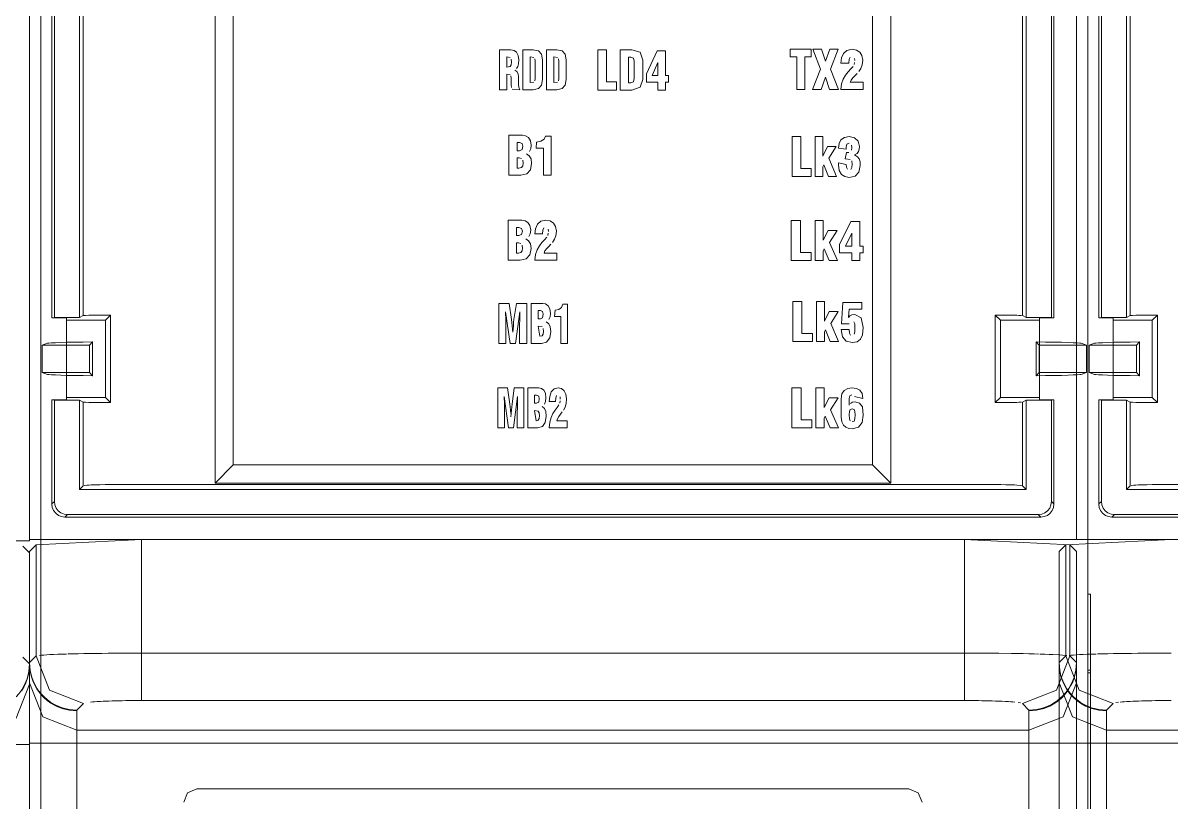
# Model space of a CAD drawing. Header units: millimetres. Extents: x -6000 to 26000, y -6000 to 26000.
# Drawn here: x 97.54 to 103.59, y -4330.16 to -4326.05 of the extents above; entities that cross this region are included whole.
import ezdxf

# ---------------------------------------------------------------- set-up
doc = ezdxf.new("R2010")
doc.units = ezdxf.units.MM
doc.header["$MEASUREMENT"] = 0
doc.layers.add('Чертеж и Рисунок_Ном._пера__7', color=7, linetype='Continuous', lineweight=15)

msp = doc.modelspace()

# ---------------------------------------------------------------- linework, layer by layer
at = {"layer": 'Чертеж и Рисунок_Ном._пера__7', "color": 7, "linetype": 'Continuous', "lineweight": 15}
for p, q in [((97.5715, -4322.1764), (97.5715, -4328.7722)), ((97.6318, -4328.7722), (97.6318, -4322.1764)), ((97.6318, -4328.7722), (97.6318, -4322.1767)), ((103.0938, -4328.7722), (103.0938, -4322.1764)), ((103.0938, -4322.1764), (103.0938, -4328.7722)), ((103.1541, -4322.1764), (103.1541, -4328.7722)), ((103.1541, -4328.7722), (103.1541, -4322.1764)), ((103.1541, -4328.7305), (103.1541, -4322.1767)), ((103.1541, -4328.7722), (103.1541, -4322.1767)), ((97.5716, -4328.7792), (97.5716, -4322.1834)), ((97.6897, -4323.0133), (97.6897, -4327.6039)), ((97.7031, -4323.016), (97.7031, -4327.6013)), ((97.8358, -4327.6013), (97.8358, -4323.016)), ((97.855, -4323.0256), (97.855, -4327.5917)), ((102.8103, -4327.5917), (102.8103, -4323.0256)), ((102.8295, -4327.6013), (102.8295, -4323.016)), ((102.9621, -4327.6013), (102.9621, -4323.016)), ((102.9755, -4323.0133), (102.9755, -4327.6039)), ((103.212, -4323.0133), (103.212, -4327.6039)), ((103.2254, -4323.016), (103.2254, -4327.6013)), ((103.358, -4327.6013), (103.358, -4323.016)), ((103.3772, -4323.0256), (103.3772, -4327.5917)), ((98.6469, -4324.4836), (98.6469, -4328.3784)), ((102.0184, -4328.3784), (102.0184, -4324.4836)), ((98.5505, -4328.4748), (98.5505, -4324.58)), ((102.1147, -4324.58), (102.1147, -4328.4748)), ((97.7031, -4327.6013), (97.6897, -4327.6039)), ((97.7662, -4327.6039), (97.6897, -4327.6039)), ((97.8358, -4327.6013), (97.7031, -4327.6013)), ((97.7662, -4327.6162), (97.7662, -4327.6039)), ((97.972, -4327.6162), (97.7662, -4327.6162)), ((97.7662, -4327.6162), (97.7662, -4328.0226)), ((97.855, -4327.5917), (97.8358, -4327.6013)), ((97.972, -4327.6162), (97.9998, -4327.5883)), ((97.972, -4327.6162), (97.972, -4328.0226)), ((97.9998, -4327.5883), (97.9998, -4328.0504)), ((102.6654, -4327.5883), (102.6933, -4327.6162)), ((102.6654, -4328.0504), (102.6654, -4327.5883)), ((102.6933, -4328.0226), (102.6933, -4327.6162)), ((102.6933, -4327.6162), (102.899, -4327.6162)), ((102.8295, -4327.6013), (102.8103, -4327.5917)), ((102.9621, -4327.6013), (102.8295, -4327.6013)), ((102.899, -4327.6039), (102.899, -4327.6162)), ((102.9755, -4327.6039), (102.899, -4327.6039)), ((102.899, -4328.0226), (102.899, -4327.6162)), ((102.9755, -4327.6039), (102.9621, -4327.6013)), ((103.2254, -4327.6013), (103.212, -4327.6039)), ((103.2885, -4327.6039), (103.212, -4327.6039)), ((103.358, -4327.6013), (103.2254, -4327.6013)), ((103.2885, -4327.6162), (103.2885, -4327.6039)), ((103.4942, -4327.6162), (103.2885, -4327.6162)), ((103.2885, -4327.6162), (103.2885, -4328.0226)), ((103.3772, -4327.5917), (103.358, -4327.6013)), ((103.4942, -4327.6162), (103.5221, -4327.5883)), ((103.4942, -4327.6162), (103.4942, -4328.0226)), ((103.5221, -4327.5883), (103.5221, -4328.0504)), ((97.6391, -4327.7467), (97.6669, -4327.7374)), ((97.6391, -4327.7467), (97.6391, -4327.8921)), ((97.8882, -4327.7467), (97.6391, -4327.7467)), ((97.8882, -4327.7467), (97.9049, -4327.73)), ((97.8882, -4327.7467), (97.8882, -4327.8921)), ((97.9049, -4327.73), (97.9049, -4327.9088)), ((102.881, -4327.73), (102.881, -4327.9088)), ((102.881, -4327.73), (102.8977, -4327.7467)), ((102.8977, -4327.7467), (102.8977, -4327.8921)), ((103.1468, -4327.7467), (102.8977, -4327.7467)), ((103.1468, -4327.7467), (103.119, -4327.7374)), ((103.1468, -4327.7467), (103.1468, -4327.8921)), ((103.1614, -4327.7467), (103.1892, -4327.7374)), ((103.1614, -4327.7467), (103.1614, -4327.8921)), ((103.4104, -4327.7467), (103.1614, -4327.7467)), ((103.4104, -4327.7467), (103.4272, -4327.73)), ((103.4104, -4327.7467), (103.4104, -4327.8921)), ((103.4272, -4327.73), (103.4272, -4327.9088)), ((97.6669, -4327.9013), (97.6391, -4327.8921)), ((97.6391, -4327.8921), (97.8882, -4327.8921)), ((97.8882, -4327.8921), (97.9049, -4327.9088)), ((102.881, -4327.9088), (102.8977, -4327.8921)), ((102.8977, -4327.8921), (103.1468, -4327.8921)), ((103.119, -4327.9013), (103.1468, -4327.8921)), ((103.1892, -4327.9013), (103.1614, -4327.8921)), ((103.1614, -4327.8921), (103.4104, -4327.8921)), ((103.4104, -4327.8921), (103.4272, -4327.9088)), ((97.6897, -4328.0348), (97.6897, -4328.5847)), ((97.7662, -4328.0348), (97.6897, -4328.0348)), ((97.7031, -4328.0375), (97.6897, -4328.0348)), ((97.8358, -4328.0375), (97.7031, -4328.0375)), ((97.7031, -4328.0375), (97.7031, -4328.5713)), ((97.972, -4328.0226), (97.7662, -4328.0226)), ((97.7662, -4328.0226), (97.7662, -4328.0348)), ((97.8358, -4328.0375), (97.855, -4328.0471)), ((97.8358, -4328.0375), (97.8358, -4328.5079)), ((97.855, -4328.0471), (97.855, -4328.4887)), ((97.9998, -4328.0504), (97.972, -4328.0226)), ((102.6654, -4328.0504), (102.6933, -4328.0226)), ((102.6933, -4328.0226), (102.899, -4328.0226)), ((102.8295, -4328.0375), (102.8103, -4328.0471)), ((102.8103, -4328.4887), (102.8103, -4328.0471)), ((102.9621, -4328.0375), (102.8295, -4328.0375)), ((102.8295, -4328.5079), (102.8295, -4328.0375)), ((102.899, -4328.0348), (102.899, -4328.0226)), ((102.9755, -4328.0348), (102.899, -4328.0348)), ((102.9755, -4328.0348), (102.9621, -4328.0375)), ((102.9621, -4328.5713), (102.9621, -4328.0375)), ((102.9755, -4328.0348), (102.9755, -4328.5847)), ((103.212, -4328.0348), (103.212, -4328.5847)), ((103.2885, -4328.0348), (103.212, -4328.0348)), ((103.2254, -4328.0375), (103.212, -4328.0348)), ((103.358, -4328.0375), (103.2254, -4328.0375)), ((103.2254, -4328.0375), (103.2254, -4328.5713)), ((103.4942, -4328.0226), (103.2885, -4328.0226)), ((103.2885, -4328.0226), (103.2885, -4328.0348)), ((103.358, -4328.0375), (103.3772, -4328.0471)), ((103.358, -4328.0375), (103.358, -4328.5079)), ((103.3772, -4328.0471), (103.3772, -4328.4887)), ((103.5221, -4328.0504), (103.4942, -4328.0226)), ((98.5505, -4328.4748), (98.6469, -4328.3784)), ((98.6469, -4328.3784), (102.0184, -4328.3784)), ((102.0184, -4328.3784), (102.1147, -4328.4748)), ((102.1147, -4328.4748), (98.5505, -4328.4748)), ((97.8358, -4328.5079), (97.855, -4328.4887)), ((97.8358, -4328.5079), (102.8295, -4328.5079)), ((102.6017, -4328.4817), (98.0635, -4328.4817)), ((102.8103, -4328.4887), (102.8295, -4328.5079)), ((103.358, -4328.5079), (103.3772, -4328.4887)), ((103.358, -4328.5079), (108.3517, -4328.5079)), ((108.124, -4328.4817), (103.5858, -4328.4817)), ((97.6897, -4328.5847), (97.7031, -4328.5713)), ((102.9755, -4328.5847), (102.9621, -4328.5713)), ((103.212, -4328.5847), (103.2254, -4328.5713)), ((97.759, -4328.654), (97.7724, -4328.6406)), ((102.9062, -4328.654), (97.759, -4328.654)), ((97.7724, -4328.6406), (102.8928, -4328.6406)), ((102.9062, -4328.654), (102.8928, -4328.6406)), ((103.2813, -4328.654), (103.2947, -4328.6406)), ((108.4285, -4328.654), (103.2813, -4328.654)), ((103.2947, -4328.6406), (108.4151, -4328.6406)), ((97.5715, -4328.7722), (103.0938, -4328.7722)), ((97.6318, -4328.7722), (97.6669, -4328.7722)), ((97.6318, -4330.5587), (97.6318, -4328.7722)), ((98.2225, -4328.7722), (97.6669, -4328.7722)), ((102.5031, -4328.7722), (98.1622, -4328.7722)), ((98.1622, -4328.7722), (98.1622, -4329.3711)), ((102.4427, -4328.7722), (98.2225, -4328.7722)), ((98.2225, -4328.7722), (98.2254, -4328.7722)), ((98.2254, -4328.7722), (102.2569, -4328.7722)), ((102.4427, -4328.7722), (102.6038, -4328.7722)), ((102.5031, -4329.3711), (102.5031, -4328.7722)), ((102.6038, -4328.7722), (103.1161, -4328.7722)), ((103.0938, -4328.7722), (108.616, -4328.7722)), ((103.1161, -4328.7722), (103.1541, -4328.7722)), ((103.1541, -4328.7722), (103.119, -4328.7722)), ((103.1541, -4328.7722), (103.1541, -4345.4705)), ((103.1541, -4328.7722), (103.1892, -4328.7722)), ((103.1541, -4330.5587), (103.1541, -4328.7722)), ((103.7448, -4328.7722), (103.1892, -4328.7722)), ((92.0494, -4328.7792), (97.5716, -4328.7792)), ((97.5716, -4328.8419), (97.5366, -4328.8068)), ((97.6065, -4328.7998), (97.5715, -4328.8349)), ((97.5715, -4328.8349), (97.5715, -4329.4214)), ((97.6065, -4328.7998), (97.6065, -4329.3863)), ((103.0374, -4328.7998), (103.0023, -4328.8349)), ((103.0023, -4328.8349), (103.0023, -4329.4214)), ((103.0374, -4328.7998), (103.0374, -4329.3863)), ((103.0938, -4328.8349), (103.0587, -4328.7998)), ((103.0587, -4329.3863), (103.0587, -4328.7998)), ((103.0938, -4328.8349), (103.0938, -4329.4214)), ((97.5716, -4328.8419), (97.5716, -4329.4284)), ((103.1541, -4329.0594), (103.168, -4329.0594)), ((103.168, -4329.4614), (103.168, -4329.0594)), ((98.1622, -4329.3711), (98.1622, -4329.6212)), ((102.5031, -4329.3711), (98.1622, -4329.3711)), ((102.5031, -4329.6212), (102.5031, -4329.3711)), ((97.5716, -4329.4284), (97.5366, -4329.3933)), ((97.6065, -4329.3863), (97.5715, -4329.4214)), ((97.5715, -4329.4214), (97.5715, -4329.4251)), ((97.5715, -4329.4251), (97.5715, -4329.5273)), ((97.5716, -4329.4321), (97.5716, -4329.4284)), ((97.5716, -4329.4321), (97.5716, -4329.5343)), ((103.0374, -4329.3863), (103.0023, -4329.4214)), ((103.0023, -4329.4214), (103.0023, -4329.4251)), ((103.0023, -4329.4251), (103.0023, -4329.5273)), ((103.0938, -4329.4214), (103.0587, -4329.3863)), ((103.0938, -4329.4251), (103.0938, -4329.4214)), ((103.0938, -4329.4251), (103.0938, -4329.5273)), ((103.1541, -4329.4614), (103.168, -4329.4614)), ((103.1541, -4329.4753), (103.168, -4329.4753)), ((103.168, -4329.4753), (103.168, -4329.4614)), ((103.168, -4329.4753), (103.168, -4332.2919)), ((97.5715, -4329.8468), (97.5715, -4329.5273)), ((97.5716, -4329.8538), (97.5716, -4329.5343)), ((103.0023, -4329.8468), (103.0023, -4329.5273)), ((103.0938, -4329.8468), (103.0938, -4329.5273)), ((102.5031, -4329.6212), (98.1622, -4329.6212)), ((97.8566, -4329.6364), (97.8215, -4329.6714)), ((97.8215, -4329.6714), (97.8219, -4329.6714)), ((97.8219, -4329.6758), (97.8219, -4329.6714)), ((97.8219, -4329.6758), (97.8219, -4329.7773)), ((102.8437, -4329.6714), (102.8087, -4329.6364)), ((102.8434, -4329.6714), (102.8437, -4329.6714)), ((102.8434, -4329.6714), (102.8434, -4329.6758)), ((102.8434, -4329.6758), (102.8434, -4329.7773)), ((103.2874, -4329.6364), (103.2523, -4329.6714)), ((103.2523, -4329.6714), (103.2527, -4329.6714)), ((103.2527, -4329.6758), (103.2527, -4329.6714)), ((103.2527, -4329.6758), (103.2527, -4329.7773)), ((97.8219, -4329.7773), (102.8434, -4329.7773)), ((97.8219, -4329.8468), (97.8219, -4329.7773)), ((102.8434, -4329.8468), (102.8434, -4329.7773)), ((103.2527, -4329.7773), (108.2742, -4329.7773)), ((103.2527, -4329.8468), (103.2527, -4329.7773)), ((97.3213, -4329.8538), (97.5716, -4329.8538)), ((97.5715, -4329.8468), (97.5715, -4330.2967)), ((97.8219, -4329.8468), (97.5715, -4329.8468)), ((97.5716, -4329.8538), (97.5716, -4330.3037)), ((102.8434, -4329.8468), (97.8219, -4329.8468)), ((97.8219, -4329.8468), (97.8219, -4330.2836)), ((102.8434, -4329.8468), (103.0938, -4329.8468)), ((102.8434, -4329.8468), (102.8434, -4330.2836)), ((103.0023, -4329.8468), (103.0023, -4330.2967)), ((103.2527, -4329.8468), (103.0023, -4329.8468)), ((103.0938, -4329.8468), (103.0938, -4330.2967)), ((108.2742, -4329.8468), (103.2527, -4329.8468)), ((103.2527, -4329.8468), (103.2527, -4330.2836)), ((102.2105, -4330.0868), (98.4548, -4330.0868))]:
    msp.add_line(p, q, dxfattribs=at)
at = {"layer": 'Чертеж и Рисунок_Ном._пера__7', "color": 7, "linetype": 'Continuous', "lineweight": 15, "flags": 128}
for points in [[(100.1279, -4326.193), (100.1111, -4326.1897), (100.0503, -4326.1897), (100.0503, -4326.4011), (100.089, -4326.4011), (100.089, -4326.3187)], [(100.089, -4326.2277), (100.107, -4326.2304)], [(100.1127, -4326.2695), (100.1071, -4326.2781), (100.089, -4326.2807), (100.089, -4326.2277)], [(100.1413, -4326.2031), (100.1279, -4326.193)], [(100.1501, -4326.2197), (100.1413, -4326.2031)], [(100.1533, -4326.243), (100.1501, -4326.2197)], [(100.2558, -4326.1953), (100.2282, -4326.1897), (100.1743, -4326.1897), (100.1743, -4326.4011)], [(100.213, -4326.2277), (100.2315, -4326.2298)], [(100.2316, -4326.361), (100.213, -4326.3631), (100.213, -4326.2277)], [(100.2719, -4326.2128), (100.2558, -4326.1953)], [(100.2719, -4326.376), (100.2771, -4326.3463), (100.2771, -4326.2433), (100.2719, -4326.2128)], [(100.381, -4326.1953), (100.3533, -4326.1897), (100.2995, -4326.1897), (100.2995, -4326.4011)], [(100.3381, -4326.2277), (100.3566, -4326.2298)], [(100.3567, -4326.361), (100.3381, -4326.3631), (100.3381, -4326.2277)], [(100.3971, -4326.2128), (100.381, -4326.1953)], [(100.397, -4326.376), (100.4022, -4326.3463), (100.4022, -4326.2433), (100.3971, -4326.2128)], [(100.6871, -4326.1904), (100.7495, -4326.1904), (100.7926, -4326.2031)], [(100.7925, -4326.3875), (100.7495, -4326.4018), (100.6871, -4326.4018), (100.6871, -4326.1904)], [(100.757, -4326.3588), (100.7614, -4326.3414), (100.7614, -4326.2502), (100.757, -4326.2332), (100.7428, -4326.2284), (100.7319, -4326.2284), (100.7319, -4326.3638)], [(100.7926, -4326.2031), (100.8062, -4326.244), (100.8062, -4326.347), (100.7925, -4326.3875)], [(101.8546, -4326.2319), (101.8512, -4326.2597), (101.8927, -4326.2597), (101.8945, -4326.2391), (101.9, -4326.2278)], [(101.8651, -4326.2087), (101.8546, -4326.2319)], [(101.8837, -4326.1929), (101.8651, -4326.2087)], [(101.9111, -4326.187), (101.8837, -4326.1929)], [(101.9333, -4326.1909), (101.9111, -4326.187)], [(101.9231, -4326.2349), (101.9244, -4326.2465)], [(101.9509, -4326.2022), (101.9333, -4326.1909)], [(101.9625, -4326.2203), (101.9509, -4326.2022)], [(101.9667, -4326.2447), (101.9625, -4326.2203)], [(100.1126, -4326.2389), (100.1147, -4326.2542), (100.1127, -4326.2695)], [(100.1412, -4326.2889), (100.148, -4326.2784)], [(100.148, -4326.2784), (100.152, -4326.2636)], [(100.152, -4326.2636), (100.1533, -4326.243)], [(100.2368, -4326.2368), (100.2384, -4326.2495), (100.2384, -4326.3407), (100.2368, -4326.3539)], [(100.3619, -4326.2368), (100.3636, -4326.2495), (100.3636, -4326.3407), (100.3619, -4326.3539)], [(101.9039, -4326.2902), (101.8901, -4326.3052)], [(101.9156, -4326.2771), (101.9039, -4326.2902)], [(101.9236, -4326.2563), (101.9208, -4326.2674)], [(101.9459, -4326.3042), (101.9565, -4326.2881)], [(101.9565, -4326.2881), (101.9639, -4326.269)], [(101.9639, -4326.269), (101.9667, -4326.2447)], [(100.089, -4326.3187), (100.1068, -4326.3209)], [(100.1116, -4326.3277), (100.1129, -4326.339), (100.1129, -4326.3737), (100.1137, -4326.388)], [(100.1526, -4326.3865), (100.1515, -4326.3746), (100.1515, -4326.3343), (100.1489, -4326.3157), (100.1418, -4326.3034), (100.1314, -4326.2966)], [(101.8512, -4326.3984), (101.9698, -4326.3984), (101.9698, -4326.3604), (101.9012, -4326.3604), (101.9056, -4326.3496)], [(101.8635, -4326.3438), (101.8546, -4326.3688)], [(101.8759, -4326.3228), (101.8635, -4326.3438)], [(101.8901, -4326.3052), (101.8759, -4326.3228)], [(101.9056, -4326.3496), (101.9147, -4326.3376)], [(101.9147, -4326.3376), (101.9261, -4326.3253)], [(101.9261, -4326.3253), (101.9374, -4326.3139)], [(100.1171, -4326.3976), (100.1585, -4326.4011), (100.1526, -4326.3865)], [(100.1743, -4326.4011), (100.2282, -4326.4011), (100.2558, -4326.3946)], [(100.2558, -4326.3946), (100.2719, -4326.376)], [(100.2995, -4326.4011), (100.3533, -4326.4011), (100.3809, -4326.3946)], [(100.3809, -4326.3946), (100.397, -4326.376)], [(100.7319, -4326.3638), (100.743, -4326.3638), (100.757, -4326.3588)], [(101.8546, -4326.3688), (101.8512, -4326.3984)], [(100.1887, -4326.6432), (100.1721, -4326.6403), (100.0995, -4326.6403), (100.0995, -4326.8517)], [(100.2036, -4326.6525), (100.1887, -4326.6432)], [(100.2145, -4326.669), (100.2036, -4326.6525)], [(100.2825, -4326.8517), (100.323, -4326.8517), (100.323, -4326.6447), (100.2941, -4326.6447), (100.2857, -4326.6616)], [(101.8698, -4326.6515), (101.8521, -4326.6651)], [(101.8957, -4326.6465), (101.8698, -4326.6515)], [(101.9239, -4326.6532), (101.8957, -4326.6465)], [(101.9428, -4326.6715), (101.9239, -4326.6532)], [(100.1434, -4326.6782), (100.1568, -4326.6782), (100.1706, -4326.6834)], [(100.1706, -4326.7162), (100.1568, -4326.7218), (100.1434, -4326.7218), (100.1434, -4326.6782)], [(100.1706, -4326.6834), (100.1747, -4326.698)], [(100.1747, -4326.698), (100.1706, -4326.7162)], [(100.2095, -4326.7255), (100.216, -4326.7121)], [(100.2186, -4326.6933), (100.2145, -4326.669)], [(100.216, -4326.7121), (100.2186, -4326.6933)], [(100.2857, -4326.6616), (100.269, -4326.6724), (100.2468, -4326.6762), (100.2439, -4326.7089), (100.2825, -4326.7089), (100.2825, -4326.8517)], [(101.842, -4326.6846), (101.8387, -4326.7077), (101.8792, -4326.7136)], [(101.8521, -4326.6651), (101.842, -4326.6846)], [(101.8792, -4326.7136), (101.8792, -4326.7024), (101.8834, -4326.6876)], [(101.8834, -4326.6876), (101.8949, -4326.6821)], [(101.9078, -4326.6935), (101.9092, -4326.7042), (101.9078, -4326.7185)], [(101.9496, -4326.6992), (101.9428, -4326.6715)], [(101.9447, -4326.7265), (101.9486, -4326.7136), (101.9496, -4326.6992)], [(100.1434, -4326.7598), (100.1547, -4326.7598), (100.1673, -4326.763)], [(100.1757, -4326.7872), (100.1738, -4326.8025), (100.167, -4326.8111), (100.1537, -4326.8137), (100.1434, -4326.8137), (100.1434, -4326.7598)], [(100.1739, -4326.7722), (100.1757, -4326.7872)], [(100.2078, -4326.7484), (100.1928, -4326.738)], [(100.2172, -4326.7647), (100.2078, -4326.7484)], [(100.2141, -4326.823), (100.2204, -4326.7892), (100.2172, -4326.7647)], [(101.8943, -4326.7311), (101.8813, -4326.7321), (101.8749, -4326.7654), (101.9002, -4326.7677)], [(101.9088, -4326.7761), (101.9113, -4326.7931)], [(101.923, -4326.7439), (101.9366, -4326.7369)], [(101.939, -4326.7535), (101.923, -4326.7439)], [(101.9366, -4326.7369), (101.9447, -4326.7265)], [(101.9483, -4326.7656), (101.939, -4326.7535)], [(101.9526, -4326.7808), (101.9483, -4326.7656)], [(100.195, -4326.8442), (100.2141, -4326.823)], [(101.8806, -4326.8089), (101.8792, -4326.794), (101.8387, -4326.786), (101.8387, -4326.7963), (101.843, -4326.826)], [(101.843, -4326.826), (101.8547, -4326.8465)], [(101.8857, -4326.82), (101.8806, -4326.8089)], [(101.9099, -4326.8113), (101.9049, -4326.8213)], [(101.9113, -4326.7931), (101.9099, -4326.8113)], [(101.9265, -4326.8559), (101.9465, -4326.8357)], [(101.9465, -4326.8357), (101.9536, -4326.7999)], [(101.9536, -4326.7999), (101.9526, -4326.7808)], [(100.0995, -4326.8517), (100.1629, -4326.8517), (100.195, -4326.8442)], [(101.8547, -4326.8465), (101.8725, -4326.8585)], [(101.8725, -4326.8585), (101.8951, -4326.8623)], [(101.8951, -4326.8623), (101.9265, -4326.8559)], [(100.1855, -4327.0911), (100.1689, -4327.0881), (100.0963, -4327.0881), (100.0963, -4327.2995)], [(100.1402, -4327.1261), (100.1536, -4327.1261), (100.1674, -4327.1313)], [(100.1674, -4327.1641), (100.1536, -4327.1697), (100.1402, -4327.1697), (100.1402, -4327.1261)], [(100.1674, -4327.1313), (100.1715, -4327.1458)], [(100.2004, -4327.1004), (100.1855, -4327.0911)], [(100.2113, -4327.1168), (100.2004, -4327.1004)], [(100.2154, -4327.1411), (100.2113, -4327.1168)], [(100.2128, -4327.16), (100.2154, -4327.1411)], [(100.24, -4327.133), (100.2367, -4327.1609), (100.2777, -4327.1609), (100.2795, -4327.1402)], [(100.2505, -4327.1098), (100.24, -4327.133)], [(100.2688, -4327.094), (100.2505, -4327.1098)], [(100.2959, -4327.0881), (100.2688, -4327.094)], [(100.2795, -4327.1402), (100.2849, -4327.1289)], [(100.3179, -4327.092), (100.2959, -4327.0881)], [(100.3078, -4327.136), (100.309, -4327.1476)], [(100.3353, -4327.1033), (100.3179, -4327.092)], [(100.3467, -4327.1214), (100.3353, -4327.1033)], [(100.3509, -4327.1458), (100.3467, -4327.1214)], [(100.1715, -4327.1458), (100.1674, -4327.1641)], [(100.2046, -4327.1963), (100.1897, -4327.1859)], [(100.214, -4327.2126), (100.2046, -4327.1963)], [(100.2063, -4327.1734), (100.2128, -4327.16)], [(100.2888, -4327.1913), (100.2751, -4327.2064)], [(100.3004, -4327.1782), (100.2888, -4327.1913)], [(100.3083, -4327.1574), (100.3055, -4327.1685)], [(100.3304, -4327.2053), (100.3408, -4327.1892)], [(100.3408, -4327.1892), (100.3481, -4327.1701)], [(100.3481, -4327.1701), (100.3509, -4327.1458)], [(100.1402, -4327.2077), (100.1515, -4327.2077), (100.1641, -4327.2109)], [(100.1726, -4327.235), (100.1706, -4327.2504), (100.1638, -4327.2589), (100.1505, -4327.2615), (100.1402, -4327.2615), (100.1402, -4327.2077)], [(100.1707, -4327.2201), (100.1726, -4327.235)], [(100.2109, -4327.2708), (100.2173, -4327.2371), (100.214, -4327.2126)], [(100.2367, -4327.2995), (100.354, -4327.2995), (100.354, -4327.2615), (100.2862, -4327.2615), (100.2905, -4327.2507)], [(100.2488, -4327.2449), (100.24, -4327.2699)], [(100.2611, -4327.224), (100.2488, -4327.2449)], [(100.2751, -4327.2064), (100.2611, -4327.224)], [(100.2905, -4327.2507), (100.2995, -4327.2387)], [(100.2995, -4327.2387), (100.3108, -4327.2265)], [(100.3108, -4327.2265), (100.3219, -4327.215)], [(100.0963, -4327.2995), (100.1597, -4327.2995), (100.1918, -4327.2921)], [(100.1918, -4327.2921), (100.2109, -4327.2708)], [(100.24, -4327.2699), (100.2367, -4327.2995)], [(100.0475, -4327.5267), (100.0475, -4327.7381), (100.0849, -4327.7381), (100.0849, -4327.6636), (100.0848, -4327.6446)], [(100.1194, -4327.6628), (100.1181, -4327.6449), (100.1166, -4327.6274), (100.1148, -4327.6124), (100.1021, -4327.5267), (100.0475, -4327.5267)], [(100.1571, -4327.6513), (100.157, -4327.6639), (100.157, -4327.7381), (100.1944, -4327.7381), (100.1944, -4327.5267), (100.1398, -4327.5267), (100.1271, -4327.6124), (100.1254, -4327.6265)], [(100.2939, -4327.5297), (100.2796, -4327.5267), (100.2171, -4327.5267), (100.2171, -4327.7381)], [(100.2549, -4327.5647), (100.2665, -4327.5647), (100.2783, -4327.5699), (100.2819, -4327.5844)], [(100.2783, -4327.6026), (100.2665, -4327.6083), (100.2549, -4327.6083), (100.2549, -4327.5647)], [(100.3068, -4327.539), (100.2939, -4327.5297)], [(100.3162, -4327.5554), (100.3068, -4327.539)], [(100.3198, -4327.5797), (100.3162, -4327.5554)], [(100.3632, -4327.5589), (100.344, -4327.5627), (100.3415, -4327.5953), (100.3748, -4327.5953), (100.3748, -4327.7381)], [(100.3776, -4327.5481), (100.3632, -4327.5589)], [(100.3748, -4327.7381), (100.4098, -4327.7381), (100.4098, -4327.5312), (100.3848, -4327.5312), (100.3776, -4327.5481)], [(101.8951, -4327.5569), (101.9627, -4327.5569), (101.9627, -4327.5215), (101.8612, -4327.5215), (101.8557, -4327.6355), (101.8951, -4327.6355)], [(101.8994, -4327.5934), (101.8916, -4327.6016), (101.8951, -4327.5569)], [(97.855, -4327.5917), (97.8669, -4327.5906), (97.8851, -4327.5899), (97.8971, -4327.5896), (97.9108, -4327.5893), (97.9261, -4327.589), (97.9429, -4327.5888), (97.9702, -4327.5885), (97.9998, -4327.5883)], [(100.0834, -4327.5842), (100.0829, -4327.5718), (100.1073, -4327.7381), (100.1345, -4327.7381), (100.1588, -4327.5718), (100.1586, -4327.5833)], [(100.0839, -4327.6023), (100.0834, -4327.5842)], [(100.0848, -4327.6446), (100.0844, -4327.6232), (100.0839, -4327.6023)], [(100.1254, -4327.6265), (100.124, -4327.6443)], [(100.1577, -4327.6169), (100.1573, -4327.6349)], [(100.1581, -4327.599), (100.1577, -4327.6169)], [(100.1586, -4327.5833), (100.1581, -4327.599)], [(100.2819, -4327.5844), (100.2783, -4327.6026)], [(100.3186, -4327.6512), (100.3105, -4327.6349), (100.2975, -4327.6245)], [(100.3119, -4327.612), (100.3175, -4327.5986)], [(100.3175, -4327.5986), (100.3198, -4327.5797)], [(101.9101, -4327.5874), (101.8994, -4327.5934)], [(101.9255, -4327.5851), (101.9101, -4327.5874)], [(101.9194, -4327.6234), (101.9245, -4327.6347)], [(101.9586, -4327.6028), (101.9255, -4327.5851)], [(101.9661, -4327.6923), (101.9698, -4327.6549), (101.9586, -4327.6028)], [(102.6654, -4327.5883), (102.695, -4327.5885), (102.7224, -4327.5888), (102.7391, -4327.589), (102.7544, -4327.5893), (102.7681, -4327.5896), (102.7801, -4327.5899), (102.7902, -4327.5902), (102.8045, -4327.5909)], [(103.3772, -4327.5917), (103.3892, -4327.5906), (103.4074, -4327.5899), (103.4194, -4327.5896), (103.4331, -4327.5893), (103.4484, -4327.589), (103.4651, -4327.5888), (103.4925, -4327.5885), (103.5221, -4327.5883)], [(100.124, -4327.6443), (100.1225, -4327.6629), (100.1212, -4327.6793), (100.1194, -4327.6628)], [(100.1573, -4327.6349), (100.1571, -4327.6513)], [(100.2549, -4327.6463), (100.2755, -4327.6495)], [(100.2811, -4327.689), (100.2753, -4327.6976), (100.2638, -4327.7002), (100.2549, -4327.6463)], [(100.2828, -4327.6737), (100.2811, -4327.689)], [(100.2812, -4327.6587), (100.2828, -4327.6737)], [(100.3159, -4327.7094), (100.3214, -4327.6757), (100.3186, -4327.6512)], [(101.8969, -4327.6845), (101.8951, -4327.6649), (101.8535, -4327.6649), (101.8595, -4327.704)], [(101.9021, -4327.6947), (101.8969, -4327.6845)], [(101.9251, -4327.6771), (101.9225, -4327.6896)], [(101.9245, -4327.6347), (101.926, -4327.6567), (101.9251, -4327.6771)], [(100.2171, -4327.7381), (100.2717, -4327.7381), (100.2994, -4327.7307)], [(100.2994, -4327.7307), (100.3159, -4327.7094)], [(101.8595, -4327.704), (101.8787, -4327.726)], [(101.8787, -4327.726), (101.9122, -4327.7329)], [(101.9122, -4327.7329), (101.937, -4327.7292)], [(101.937, -4327.7292), (101.955, -4327.7163)], [(101.955, -4327.7163), (101.9661, -4327.6923)], [(100.043, -4327.9723), (100.043, -4328.1837), (100.0778, -4328.1837), (100.0778, -4328.1092), (100.0777, -4328.0901)], [(100.1087, -4328.0904), (100.1073, -4328.0729), (100.1056, -4328.058), (100.0938, -4327.9723), (100.043, -4327.9723)], [(100.1449, -4328.0968), (100.1449, -4328.1095), (100.1449, -4328.1837), (100.1796, -4328.1837), (100.1796, -4327.9723), (100.1288, -4327.9723), (100.117, -4328.058), (100.1155, -4328.0721)], [(100.2722, -4327.9752), (100.2589, -4327.9723), (100.2007, -4327.9723), (100.2007, -4328.1837)], [(100.2842, -4327.9846), (100.2722, -4327.9752)], [(100.2929, -4328.001), (100.2842, -4327.9846)], [(100.339, -4327.9781), (100.3243, -4327.994)], [(100.3608, -4327.9723), (100.339, -4327.9781)], [(100.3923, -4327.9875), (100.3784, -4327.9762), (100.3608, -4327.9723)], [(100.4015, -4328.0056), (100.3923, -4327.9875)], [(101.8693, -4327.9861), (101.8572, -4328.0041)], [(101.9097, -4327.9723), (101.8875, -4327.9756), (101.8693, -4327.9861)], [(101.9332, -4327.9753), (101.9097, -4327.9723)], [(101.9517, -4327.9851), (101.9332, -4327.9753)], [(101.9638, -4328.0023), (101.9517, -4327.9851)], [(97.855, -4328.0471), (97.8669, -4328.0482), (97.8851, -4328.0489), (97.8971, -4328.0492), (97.9108, -4328.0494), (97.9261, -4328.0497), (97.9429, -4328.0499), (97.9702, -4328.0502), (97.9998, -4328.0504)], [(100.0764, -4328.0298), (100.0759, -4328.0173), (100.0987, -4328.1837), (100.124, -4328.1837), (100.1465, -4328.0173), (100.1463, -4328.0289), (100.1459, -4328.0446)], [(100.0769, -4328.0478), (100.0764, -4328.0298)], [(100.0773, -4328.0688), (100.0769, -4328.0478)], [(100.1459, -4328.0446), (100.1455, -4328.0624)], [(100.2359, -4328.0103), (100.2467, -4328.0103), (100.2577, -4328.0155)], [(100.2577, -4328.0482), (100.2467, -4328.0538), (100.2359, -4328.0538), (100.2359, -4328.0103)], [(100.2577, -4328.0155), (100.261, -4328.03)], [(100.261, -4328.03), (100.2577, -4328.0482)], [(100.2889, -4328.0576), (100.2941, -4328.0441)], [(100.2962, -4328.0253), (100.2929, -4328.001)], [(100.2941, -4328.0441), (100.2962, -4328.0253)], [(100.316, -4328.0171), (100.3133, -4328.045), (100.3462, -4328.045), (100.3476, -4328.0244)], [(100.3243, -4327.994), (100.316, -4328.0171)], [(100.3476, -4328.0244), (100.352, -4328.0131)], [(100.3707, -4328.0415), (100.3685, -4328.0526)], [(100.3703, -4328.0201), (100.3713, -4328.0318)], [(100.4048, -4328.03), (100.4015, -4328.0056)], [(100.4026, -4328.0543), (100.4048, -4328.03)], [(101.8572, -4328.0041), (101.8527, -4328.03), (101.8527, -4328.1274), (101.8561, -4328.1517)], [(101.8954, -4328.0641), (101.8954, -4328.0279), (101.8989, -4328.014)], [(101.8989, -4328.014), (101.9097, -4328.0091)], [(101.9133, -4328.0486), (101.9029, -4328.055)], [(101.9271, -4328.0462), (101.9133, -4328.0486)], [(101.9237, -4328.0182), (101.9681, -4328.0279), (101.9638, -4328.0023)], [(101.9502, -4328.0526), (101.9271, -4328.0462)], [(102.6654, -4328.0504), (102.695, -4328.0502), (102.7224, -4328.0499), (102.7391, -4328.0497), (102.7544, -4328.0494), (102.7681, -4328.0492), (102.7801, -4328.0489), (102.7902, -4328.0485), (102.8045, -4328.0478)], [(103.3772, -4328.0471), (103.3892, -4328.0482), (103.4074, -4328.0489), (103.4194, -4328.0492), (103.4331, -4328.0494), (103.4484, -4328.0497), (103.4651, -4328.0499), (103.4925, -4328.0502), (103.5221, -4328.0504)], [(100.0777, -4328.0901), (100.0773, -4328.0688)], [(100.1099, -4328.1084), (100.1087, -4328.0904)], [(100.1141, -4328.0898), (100.1128, -4328.1084)], [(100.1155, -4328.0721), (100.1141, -4328.0898)], [(100.1452, -4328.0805), (100.1449, -4328.0968)], [(100.1455, -4328.0624), (100.1452, -4328.0805)], [(100.2359, -4328.0918), (100.2551, -4328.095)], [(100.2619, -4328.1192), (100.2603, -4328.1346), (100.2548, -4328.1431), (100.2442, -4328.1457), (100.2359, -4328.0918)], [(100.2551, -4328.095), (100.2604, -4328.1042), (100.2619, -4328.1192)], [(100.2876, -4328.0804), (100.2756, -4328.07)], [(100.2951, -4328.0967), (100.2876, -4328.0804)], [(100.2926, -4328.155), (100.2977, -4328.1213), (100.2951, -4328.0967)], [(100.3329, -4328.1081), (100.323, -4328.1291)], [(100.3441, -4328.0905), (100.3329, -4328.1081)], [(100.3551, -4328.0755), (100.3441, -4328.0905)], [(100.3643, -4328.0624), (100.3551, -4328.0755)], [(100.3636, -4328.1228), (100.3727, -4328.1106)], [(100.3727, -4328.1106), (100.3816, -4328.0991)], [(100.3884, -4328.0895), (100.3968, -4328.0734)], [(100.3968, -4328.0734), (100.4026, -4328.0543)], [(101.8954, -4328.1142), (101.8965, -4328.0969)], [(101.8965, -4328.0969), (101.9011, -4328.0861)], [(101.9011, -4328.0861), (101.9109, -4328.0824), (101.9208, -4328.0862)], [(101.9208, -4328.0862), (101.9258, -4328.0971)], [(101.9258, -4328.0971), (101.9271, -4328.1145)], [(101.9451, -4328.1793), (101.964, -4328.1548), (101.9698, -4328.1168), (101.9648, -4328.0733)], [(101.9648, -4328.0733), (101.9502, -4328.0526)], [(100.2773, -4328.1763), (100.2926, -4328.155)], [(100.3133, -4328.1837), (100.4073, -4328.1837), (100.4073, -4328.1457), (100.353, -4328.1457), (100.3564, -4328.1349)], [(100.316, -4328.154), (100.3133, -4328.1837)], [(100.323, -4328.1291), (100.316, -4328.154)], [(100.3564, -4328.1349), (100.3636, -4328.1228)], [(101.8561, -4328.1517), (101.8653, -4328.169)], [(101.8653, -4328.169), (101.8785, -4328.1802)], [(101.8966, -4328.1359), (101.8954, -4328.1142)], [(101.9012, -4328.1471), (101.8966, -4328.1359)], [(101.921, -4328.1474), (101.9109, -4328.1504)], [(101.9259, -4328.1363), (101.921, -4328.1474)], [(101.9271, -4328.1145), (101.9259, -4328.1363)], [(100.2007, -4328.1837), (100.2515, -4328.1837), (100.2773, -4328.1763)], [(101.8785, -4328.1802), (101.8943, -4328.1863)], [(101.8943, -4328.1863), (101.9109, -4328.1881)], [(101.9109, -4328.1881), (101.9451, -4328.1793)], [(98.0635, -4328.4817), (98.0316, -4328.4818), (98.0004, -4328.482), (97.9707, -4328.4824), (97.9432, -4328.483), (97.9186, -4328.4837), (97.8973, -4328.4846), (97.8853, -4328.4852), (97.8751, -4328.4858), (97.8608, -4328.4872)], [(102.8103, -4328.4887), (102.7983, -4328.4865), (102.78, -4328.4852), (102.7679, -4328.4846), (102.7467, -4328.4837), (102.722, -4328.483), (102.6945, -4328.4824), (102.6648, -4328.482), (102.6337, -4328.4818), (102.6017, -4328.4817)], [(103.5858, -4328.4817), (103.5538, -4328.4818), (103.5227, -4328.482), (103.493, -4328.4824), (103.4655, -4328.483), (103.4408, -4328.4837), (103.4196, -4328.4846), (103.4075, -4328.4852), (103.3974, -4328.4858), (103.3831, -4328.4872)], [(97.6897, -4328.5847), (97.6921, -4328.6027), (97.699, -4328.6194), (97.71, -4328.6337), (97.7243, -4328.6447), (97.741, -4328.6516), (97.759, -4328.654)], [(97.7724, -4328.6406), (97.7544, -4328.6382), (97.7377, -4328.6313), (97.7234, -4328.6203), (97.7124, -4328.606), (97.7055, -4328.5893), (97.7031, -4328.5713)], [(102.9621, -4328.5713), (102.9598, -4328.5893), (102.9529, -4328.606), (102.9419, -4328.6203), (102.9275, -4328.6313), (102.9108, -4328.6382), (102.8928, -4328.6406)], [(102.9062, -4328.654), (102.9242, -4328.6516), (102.9409, -4328.6447), (102.9553, -4328.6337), (102.9663, -4328.6194), (102.9732, -4328.6027), (102.9755, -4328.5847)], [(103.212, -4328.5847), (103.2143, -4328.6027), (103.2213, -4328.6194), (103.2322, -4328.6337), (103.2466, -4328.6447), (103.2633, -4328.6516), (103.2813, -4328.654)], [(103.2947, -4328.6406), (103.2767, -4328.6382), (103.26, -4328.6313), (103.2456, -4328.6203), (103.2346, -4328.606), (103.2277, -4328.5893), (103.2254, -4328.5713)], [(98.1622, -4328.7722), (97.6065, -4328.7998)], [(98.1622, -4328.7722), (97.6065, -4328.7998)], [(98.1622, -4328.7722), (97.6065, -4328.7998)], [(98.1622, -4328.7722), (97.6065, -4328.7998)], [(98.1622, -4328.7722), (97.6065, -4328.7998)], [(98.1622, -4328.7722), (97.6065, -4328.7998)], [(98.1622, -4328.7722), (97.6065, -4328.7998)], [(98.1622, -4328.7722), (97.6065, -4328.7998)], [(98.1622, -4328.7722), (97.6065, -4328.7998)], [(98.1622, -4328.7722), (97.6065, -4328.7998)], [(98.1622, -4328.7722), (97.6065, -4328.7998)], [(98.1622, -4328.7722), (97.6065, -4328.7998)], [(98.1622, -4328.7722), (97.6065, -4328.7998)], [(98.1622, -4328.7722), (97.6065, -4328.7998)], [(98.1622, -4328.7722), (97.6065, -4328.7998)], [(98.1622, -4328.7722), (97.6065, -4328.7998)], [(98.1622, -4328.7722), (97.6065, -4328.7998)], [(98.1622, -4328.7722), (97.6065, -4328.7998)], [(98.1622, -4328.7722), (97.6065, -4328.7998)], [(98.1622, -4328.7722), (97.6065, -4328.7998)], [(98.1622, -4328.7722), (97.6065, -4328.7998)], [(103.0587, -4328.7998), (102.5031, -4328.7722)], [(103.0587, -4328.7998), (102.5031, -4328.7722)], [(103.0587, -4328.7998), (102.5031, -4328.7722)], [(103.0587, -4328.7998), (102.5031, -4328.7722)], [(103.0587, -4328.7998), (102.5031, -4328.7722)], [(103.0587, -4328.7998), (102.5031, -4328.7722)], [(103.0587, -4328.7998), (102.5031, -4328.7722)], [(103.0587, -4328.7998), (102.5031, -4328.7722)], [(103.0587, -4328.7998), (102.5031, -4328.7722)], [(103.0587, -4328.7998), (102.5031, -4328.7722)], [(103.0587, -4328.7998), (102.5031, -4328.7722)], [(103.0587, -4328.7998), (102.5031, -4328.7722)], [(103.0587, -4328.7998), (102.5031, -4328.7722)], [(103.0587, -4328.7998), (102.5031, -4328.7722)], [(103.0587, -4328.7998), (102.5031, -4328.7722)], [(103.0587, -4328.7998), (102.5031, -4328.7722)], [(103.0587, -4328.7998), (102.5031, -4328.7722)], [(103.0587, -4328.7998), (102.5031, -4328.7722)], [(103.0587, -4328.7998), (102.5031, -4328.7722)], [(103.0587, -4328.7998), (102.5031, -4328.7722)], [(103.0587, -4328.7998), (102.5031, -4328.7722)], [(103.593, -4328.7722), (103.0374, -4328.7998)], [(103.593, -4328.7722), (103.0374, -4328.7998)], [(103.593, -4328.7722), (103.0374, -4328.7998)], [(103.593, -4328.7722), (103.0374, -4328.7998)], [(103.593, -4328.7722), (103.0374, -4328.7998)], [(103.593, -4328.7722), (103.0374, -4328.7998)], [(103.593, -4328.7722), (103.0374, -4328.7998)], [(103.593, -4328.7722), (103.0374, -4328.7998)], [(103.593, -4328.7722), (103.0374, -4328.7998)], [(103.593, -4328.7722), (103.0374, -4328.7998)], [(103.593, -4328.7722), (103.0374, -4328.7998)], [(103.593, -4328.7722), (103.0374, -4328.7998)], [(103.593, -4328.7722), (103.0374, -4328.7998)], [(103.593, -4328.7722), (103.0374, -4328.7998)], [(103.593, -4328.7722), (103.0374, -4328.7998)], [(103.593, -4328.7722), (103.0374, -4328.7998)], [(103.593, -4328.7722), (103.0374, -4328.7998)], [(103.593, -4328.7722), (103.0374, -4328.7998)], [(103.593, -4328.7722), (103.0374, -4328.7998)], [(103.593, -4328.7722), (103.0374, -4328.7998)], [(103.593, -4328.7722), (103.0374, -4328.7998)], [(97.6477, -4329.3811), (97.6349, -4329.382), (97.6244, -4329.3831)], [(97.7437, -4329.3766), (97.7206, -4329.3774), (97.6992, -4329.3783), (97.6799, -4329.3792), (97.6477, -4329.3811)], [(97.7679, -4329.3759), (97.7437, -4329.3766)], [(97.8582, -4329.3737), (97.8286, -4329.3743), (97.7735, -4329.3757)], [(97.954, -4329.3723), (97.8891, -4329.3732), (97.8582, -4329.3737)], [(98.0568, -4329.3714), (98.0219, -4329.3717), (97.9876, -4329.372), (97.954, -4329.3723)], [(98.0912, -4329.3713), (98.0568, -4329.3714)], [(98.127, -4329.3712), (98.0912, -4329.3713)], [(98.1622, -4329.3711), (98.127, -4329.3712)], [(102.7832, -4329.3733), (102.7515, -4329.3728), (102.685, -4329.372), (102.6509, -4329.3717), (102.5809, -4329.3713), (102.5031, -4329.3711)], [(102.8433, -4329.3745), (102.8139, -4329.3739), (102.7832, -4329.3733)], [(102.8713, -4329.3752), (102.8433, -4329.3745)], [(102.8974, -4329.3759), (102.8713, -4329.3752)], [(102.9495, -4329.3776), (102.9266, -4329.3768), (102.902, -4329.376)], [(102.9704, -4329.3785), (102.9495, -4329.3776)], [(103.0205, -4329.3813), (103.0059, -4329.3803), (102.9704, -4329.3785)], [(103.0426, -4329.3832), (103.0205, -4329.3813)], [(103.0785, -4329.3811), (103.0658, -4329.382), (103.0552, -4329.3831)], [(103.1107, -4329.3792), (103.0785, -4329.3811)], [(103.1301, -4329.3783), (103.1107, -4329.3792)], [(103.1746, -4329.3766), (103.1514, -4329.3774), (103.1301, -4329.3783)], [(103.1987, -4329.3759), (103.1746, -4329.3766)], [(103.289, -4329.3737), (103.2594, -4329.3743), (103.2044, -4329.3757)], [(103.3199, -4329.3732), (103.289, -4329.3737)], [(103.4184, -4329.3719), (103.3848, -4329.3723), (103.3199, -4329.3732)], [(103.4527, -4329.3716), (103.4184, -4329.3719)], [(103.522, -4329.3713), (103.4876, -4329.3714), (103.4527, -4329.3716)], [(103.5578, -4329.3712), (103.522, -4329.3713)], [(103.593, -4329.3711), (103.5578, -4329.3712)], [(97.5716, -4329.4321), (97.5682, -4329.4736), (97.5614, -4329.503)], [(97.5684, -4329.4687), (97.5716, -4329.4284)], [(97.5715, -4329.4214), (97.5749, -4329.4629)], [(97.5715, -4329.4251), (97.5749, -4329.4666)], [(97.8566, -4329.6364), (97.6769, -4329.566), (97.6065, -4329.3863)], [(102.8087, -4329.6364), (102.9883, -4329.566), (103.0587, -4329.3863)], [(103.0023, -4329.4214), (103.0058, -4329.4629)], [(103.0023, -4329.4251), (103.0058, -4329.4666)], [(103.2874, -4329.6364), (103.1077, -4329.566), (103.0374, -4329.3863)], [(103.0813, -4329.4995), (103.0905, -4329.4617), (103.0938, -4329.4214)], [(103.0938, -4329.4251), (103.0903, -4329.4666)], [(97.5614, -4329.503), (97.5523, -4329.5286), (97.5414, -4329.5515)], [(97.5591, -4329.5065), (97.5684, -4329.4687)], [(97.5749, -4329.4629), (97.5817, -4329.4922)], [(97.5749, -4329.4666), (97.5817, -4329.496)], [(97.5817, -4329.4922), (97.5908, -4329.5178)], [(97.5817, -4329.496), (97.5908, -4329.5217)], [(103.0058, -4329.4629), (103.0125, -4329.4922), (103.0216, -4329.5178)], [(103.0058, -4329.4666), (103.0125, -4329.496), (103.0216, -4329.5216)], [(103.0683, -4329.5315), (103.0813, -4329.4995)], [(103.0903, -4329.4666), (103.0835, -4329.496), (103.0744, -4329.5217)], [(97.3213, -4329.7843), (97.5014, -4329.7142), (97.5716, -4329.5343)], [(97.5023, -4329.6013), (97.5164, -4329.5852), (97.5311, -4329.565), (97.5461, -4329.5385), (97.5591, -4329.5065)], [(97.5414, -4329.5515), (97.5304, -4329.57)], [(97.8219, -4329.7773), (97.6417, -4329.7072), (97.5715, -4329.5273)], [(97.5908, -4329.5178), (97.6017, -4329.5406)], [(97.5908, -4329.5217), (97.6017, -4329.5445), (97.6128, -4329.563)], [(97.6017, -4329.5406), (97.6127, -4329.559)], [(97.6127, -4329.559), (97.6202, -4329.5698)], [(97.6128, -4329.563), (97.6203, -4329.5739)], [(102.8434, -4329.7773), (103.0236, -4329.7072), (103.0938, -4329.5273)], [(103.2527, -4329.7773), (103.0725, -4329.7072), (103.0023, -4329.5273)], [(103.0216, -4329.5178), (103.0325, -4329.5406)], [(103.0216, -4329.5216), (103.0325, -4329.5445)], [(103.0325, -4329.5406), (103.0435, -4329.559)], [(103.0325, -4329.5445), (103.0436, -4329.563)], [(103.0385, -4329.5783), (103.0532, -4329.558)], [(103.0435, -4329.559), (103.0511, -4329.5698)], [(103.0436, -4329.563), (103.0512, -4329.5739)], [(103.0525, -4329.563), (103.0449, -4329.5739)], [(103.0635, -4329.5445), (103.0525, -4329.563)], [(103.0532, -4329.558), (103.0683, -4329.5315)], [(103.0744, -4329.5217), (103.0635, -4329.5445)], [(97.6202, -4329.5698), (97.6337, -4329.5865)], [(97.6203, -4329.5739), (97.6338, -4329.5906)], [(97.6337, -4329.5865), (97.6486, -4329.602)], [(97.6338, -4329.5906), (97.6487, -4329.6062)], [(97.6486, -4329.602), (97.6646, -4329.6162), (97.6849, -4329.6309)], [(97.6487, -4329.6062), (97.6649, -4329.6204), (97.6852, -4329.6351)], [(97.9912, -4329.6239), (97.9753, -4329.6245), (97.9602, -4329.6252), (97.9459, -4329.6259), (97.9294, -4329.6268)], [(98.0077, -4329.6234), (97.9912, -4329.6239)], [(98.0427, -4329.6224), (98.025, -4329.6229), (98.0077, -4329.6234)], [(98.0795, -4329.6218), (98.0609, -4329.6221), (98.0427, -4329.6224)], [(98.1177, -4329.6213), (98.0985, -4329.6215), (98.0795, -4329.6218)], [(98.1622, -4329.6212), (98.1399, -4329.6212), (98.1177, -4329.6213)], [(102.5194, -4329.6212), (102.5031, -4329.6212)], [(102.5384, -4329.6213), (102.5194, -4329.6212)], [(102.5577, -4329.6214), (102.5384, -4329.6213)], [(102.5955, -4329.6219), (102.5768, -4329.6216), (102.5577, -4329.6214)], [(102.632, -4329.6227), (102.614, -4329.6223), (102.5955, -4329.6219)], [(102.6495, -4329.6231), (102.632, -4329.6227)], [(102.6826, -4329.6242), (102.6664, -4329.6237), (102.6495, -4329.6231)], [(102.7004, -4329.625), (102.6826, -4329.6242)], [(102.7351, -4329.6268), (102.7207, -4329.6259), (102.7004, -4329.625)], [(103.0004, -4329.6204), (102.9801, -4329.6351), (102.9535, -4329.6503)], [(102.9813, -4329.6302), (102.9922, -4329.6227)], [(102.9922, -4329.6227), (103.0089, -4329.6092)], [(103.0165, -4329.6062), (103.0004, -4329.6204)], [(103.0089, -4329.6092), (103.0244, -4329.5944), (103.0385, -4329.5783)], [(103.0449, -4329.5739), (103.0314, -4329.5906), (103.0165, -4329.6062)], [(103.0511, -4329.5698), (103.0645, -4329.5865)], [(103.0512, -4329.5739), (103.0646, -4329.5906), (103.0795, -4329.6062), (103.0957, -4329.6204), (103.116, -4329.6351), (103.1426, -4329.6502), (103.1746, -4329.6633), (103.2125, -4329.6725), (103.2527, -4329.6758)], [(103.0645, -4329.5865), (103.0794, -4329.602), (103.0955, -4329.6162), (103.1157, -4329.6309)], [(103.391, -4329.6252), (103.3767, -4329.6259), (103.3603, -4329.6268)], [(103.422, -4329.6239), (103.4061, -4329.6245), (103.391, -4329.6252)], [(103.4736, -4329.6224), (103.4558, -4329.6229), (103.4386, -4329.6234), (103.422, -4329.6239)], [(103.4917, -4329.6221), (103.4736, -4329.6224)], [(103.5103, -4329.6218), (103.4917, -4329.6221)], [(103.5485, -4329.6213), (103.5293, -4329.6215), (103.5103, -4329.6218)], [(103.593, -4329.6212), (103.5707, -4329.6212), (103.5485, -4329.6213)], [(97.6849, -4329.6309), (97.7114, -4329.6459), (97.7434, -4329.6589)], [(97.6852, -4329.6351), (97.7118, -4329.6503), (97.7438, -4329.6633)], [(97.7434, -4329.6589), (97.7812, -4329.6682), (97.8215, -4329.6714)], [(97.7438, -4329.6633), (97.7817, -4329.6726)], [(97.7817, -4329.6726), (97.8219, -4329.6758)], [(97.9152, -4329.6277), (97.9041, -4329.6286), (97.894, -4329.6295)], [(97.9294, -4329.6268), (97.9152, -4329.6277)], [(102.7691, -4329.6293), (102.7588, -4329.6284), (102.7475, -4329.6276), (102.7351, -4329.6268)], [(102.7987, -4329.6331), (102.7862, -4329.6311)], [(102.8836, -4329.6726), (102.8434, -4329.6758)], [(102.8437, -4329.6714), (102.8852, -4329.668)], [(102.9215, -4329.6633), (102.8836, -4329.6726)], [(102.8852, -4329.668), (102.9145, -4329.6612), (102.9401, -4329.6521)], [(102.9535, -4329.6503), (102.9215, -4329.6633)], [(102.9401, -4329.6521), (102.9629, -4329.6412)], [(102.9629, -4329.6412), (102.9813, -4329.6302)], [(103.1157, -4329.6309), (103.1423, -4329.6459)], [(103.1423, -4329.6459), (103.1742, -4329.6589)], [(103.1742, -4329.6589), (103.212, -4329.6682), (103.2523, -4329.6714)], [(103.3159, -4329.6304), (103.3016, -4329.6323)], [(103.3461, -4329.6277), (103.3349, -4329.6286), (103.3249, -4329.6295)], [(103.3603, -4329.6268), (103.3461, -4329.6277)], [(98.4548, -4330.0868), (98.4056, -4330.1072), (98.3852, -4330.1563)], [(102.2596, -4330.1072), (102.2105, -4330.0868)], [(102.28, -4330.1563), (102.2596, -4330.1072)]]:
    msp.add_lwpolyline(points, dxfattribs=at)
for points in [[(100.6146, -4326.3594), (100.6677, -4326.3594), (100.6677, -4326.4018), (100.5698, -4326.4018), (100.5698, -4326.1904), (100.6146, -4326.1904)], [(100.9261, -4326.1948), (100.9261, -4326.3261), (100.9432, -4326.3261), (100.9432, -4326.3612), (100.9261, -4326.3612), (100.9261, -4326.4018), (100.8868, -4326.4018), (100.8868, -4326.3612), (100.8261, -4326.3612), (100.8261, -4326.3161), (100.8826, -4326.1948)], [(101.6619, -4326.2271), (101.6956, -4326.2271), (101.6956, -4326.187), (101.5834, -4326.187), (101.5834, -4326.2271), (101.6196, -4326.2271), (101.6196, -4326.3984), (101.6619, -4326.3984)], [(101.7044, -4326.187), (101.7449, -4326.2915), (101.7026, -4326.3984), (101.747, -4326.3984), (101.7709, -4326.3339), (101.7909, -4326.3984), (101.8393, -4326.3984), (101.797, -4326.2915), (101.8374, -4326.187), (101.793, -4326.187), (101.7709, -4326.2492), (101.7488, -4326.187)], [(100.8868, -4326.2572), (100.8565, -4326.3261), (100.8868, -4326.3261)], [(101.6409, -4326.6465), (101.5949, -4326.6465), (101.5949, -4326.8579), (101.6954, -4326.8579), (101.6954, -4326.8155), (101.6409, -4326.8155)], [(101.7558, -4326.6465), (101.7153, -4326.6465), (101.7153, -4326.8579), (101.7558, -4326.8579), (101.7558, -4326.8066), (101.7614, -4326.7957), (101.7858, -4326.8579), (101.8276, -4326.8579), (101.7877, -4326.7619), (101.826, -4326.6995), (101.7805, -4326.6995), (101.7558, -4326.7501)], [(101.6381, -4327.0899), (101.5899, -4327.0899), (101.5899, -4327.3013), (101.6951, -4327.3013), (101.6951, -4327.2589), (101.6381, -4327.2589)], [(101.7583, -4327.0899), (101.716, -4327.0899), (101.716, -4327.3013), (101.7583, -4327.3013), (101.7583, -4327.25), (101.7642, -4327.2391), (101.7898, -4327.3013), (101.8335, -4327.3013), (101.7917, -4327.2053), (101.8318, -4327.1429), (101.7842, -4327.1429), (101.7583, -4327.1935)], [(101.9047, -4327.0943), (101.844, -4327.2156), (101.844, -4327.2606), (101.9091, -4327.2606), (101.9091, -4327.3013), (101.9515, -4327.3013), (101.9515, -4327.2606), (101.9698, -4327.2606), (101.9698, -4327.2256), (101.9515, -4327.2256), (101.9515, -4327.0943)], [(101.9091, -4327.2256), (101.8766, -4327.2256), (101.9091, -4327.1567)], [(101.6457, -4327.5171), (101.598, -4327.5171), (101.598, -4327.7285), (101.7022, -4327.7285), (101.7022, -4327.6861), (101.6457, -4327.6861)], [(101.7648, -4327.5171), (101.7229, -4327.5171), (101.7229, -4327.7285), (101.7648, -4327.7285), (101.7648, -4327.6773), (101.7706, -4327.6664), (101.7959, -4327.7285), (101.8392, -4327.7285), (101.7978, -4327.6325), (101.8375, -4327.5701), (101.7904, -4327.5701), (101.7648, -4327.6208)], [(101.6416, -4327.9723), (101.593, -4327.9723), (101.593, -4328.1837), (101.6991, -4328.1837), (101.6991, -4328.1413), (101.6416, -4328.1413)], [(101.7629, -4327.9723), (101.7202, -4327.9723), (101.7202, -4328.1837), (101.7629, -4328.1837), (101.7629, -4328.1324), (101.7688, -4328.1215), (101.7946, -4328.1837), (101.8387, -4328.1837), (101.7966, -4328.0877), (101.837, -4328.0253), (101.789, -4328.0253), (101.7629, -4328.0759)], [(100.1128, -4328.1084), (100.1115, -4328.1248)]]:
    msp.add_lwpolyline(points, close=True, dxfattribs=at)
at = {"layer": 'Чертеж и Рисунок_Ном._пера__7', "color": 7, "linetype": 'Continuous', "lineweight": 15}
msp.add_circle((111.4978, -4336.84), 9.2708, dxfattribs=at)
for centre, start_param, end_param in [((98.2225, -4327.7379), 2.178367, 3.089233), ((102.5634, -4327.7379), 0.05236, 0.963226), ((103.7448, -4327.7379), 2.178367, 3.089233), ((98.2225, -4327.9008), 3.193953, 4.104819), ((102.5634, -4327.9008), 5.319959, 6.230825), ((103.7448, -4327.9008), 3.193953, 4.104819)]:
    msp.add_ellipse(centre, major_axis=(0.5564, 0), ratio=0.017455, start_param=start_param, end_param=end_param, dxfattribs=at)

doc.saveas('drawing.dxf')
